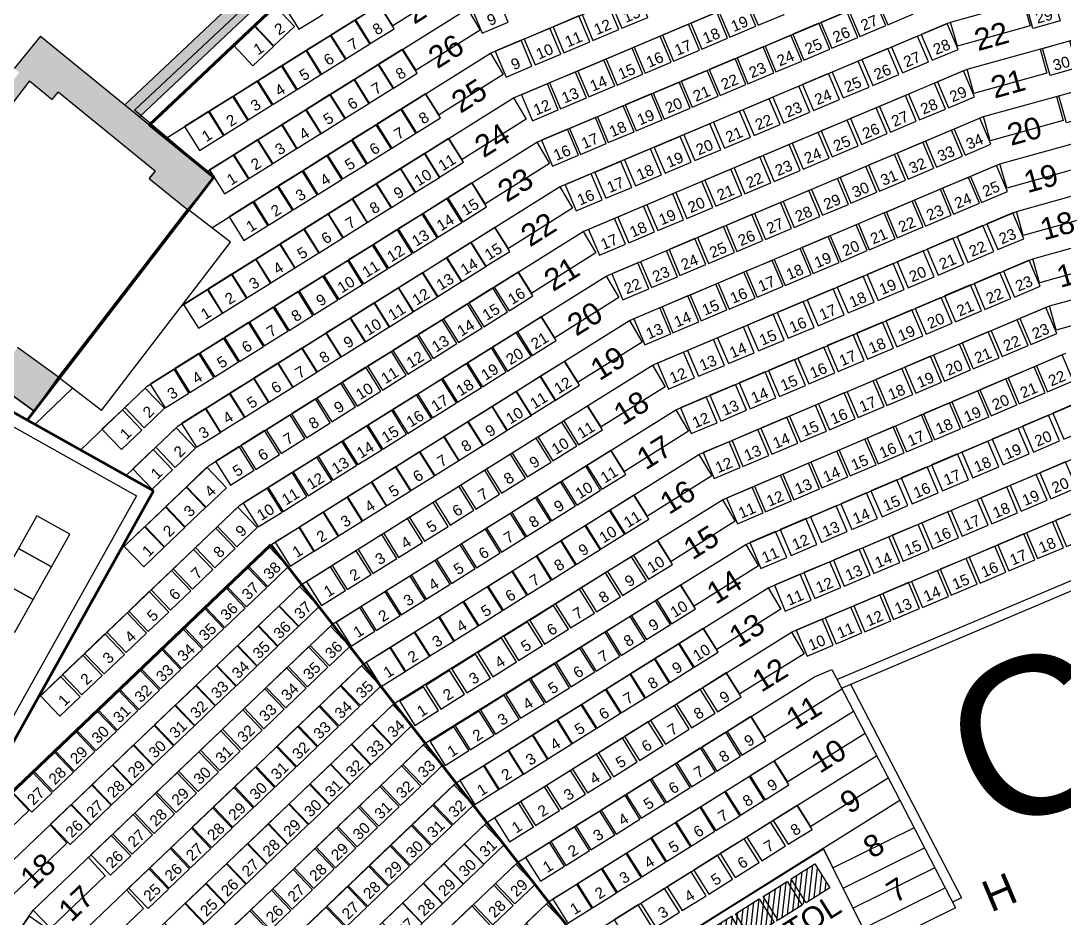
# Model space of a CAD drawing. Header units: millimetres. Extents: x 42980 to 202332, y 27411 to 140378.
# Drawn here: x 74457 to 91141, y 105525 to 119879 of the extents above; entities that cross this region are included whole.
import ezdxf
from ezdxf.enums import TextEntityAlignment as Align

# ---------------------------------------------------------------- set-up
doc = ezdxf.new("R2010")
doc.units = ezdxf.units.MM
doc.header["$LTSCALE"] = 100
for name, color, linetype in [('_insida yttervägg arena', 6, 'CONTINUOUS'), ('A-3312-EA-', 7, 'CONTINUOUS'), ('A-3312-FYLL', 7, 'CONTINUOUS'), ('B-RADER', 252, 'CONTINUOUS'), ('B-RADNUMMER', 4, 'CONTINUOUS'), ('B-STOLAR', 1, 'CONTINUOUS'), ('B-STOLNUMMER', 7, 'CONTINUOUS'), ('B-TRAPPA', 254, 'CONTINUOUS'), ('C-RADER', 252, 'CONTINUOUS'), ('C-RADNUMMER', 4, 'CONTINUOUS'), ('C-STOLAR', 1, 'CONTINUOUS'), ('C-STOLAR MEDFÖLJARE', 1, 'CONTINUOUS'), ('C-STOLNUMMER', 7, 'CONTINUOUS'), ('C-TRAPPA', 254, 'CONTINUOUS'), ('LOGER_PLAN2_STOLAR', 1, 'CONTINUOUS'), ('LOGER_PLAN_2', 21, 'CONTINUOUS'), ('möblering', 42, 'CONTINUOUS'), ('SEKTIONS_NR', 4, 'CONTINUOUS')]:
    doc.layers.add(name, color=color, linetype=linetype)
doc.layers.add('SEKTIONER', color=4, linetype='CONTINUOUS', lineweight=70)
doc.styles.add('ARIAL', font='arial.ttf')

msp = doc.modelspace()

# ---------------------------------------------------------------- hatches: boundary and pattern name
at = {"layer": 'A-3312-FYLL'}
for points in [[(122476, 138109), (118753, 138109), (115030, 138109), (107673, 136974), (100547, 134829), (93532, 131615), (86845, 127542), (80332, 122511), (76121, 118537), (76356, 118346), (80476, 122234), (87015, 127294), (93673, 131350), (100653, 134548), (107739, 136681), (107925, 136709), (115053, 137809), (118753, 137809), (122453, 137809), (129766, 136681), (136852, 134548), (143833, 131350), (150490, 127294), (157029, 122234), (161149, 118346), (161384, 118537), (157173, 122511), (150660, 127542), (143974, 131615), (136958, 134829), (129833, 136974)], [(74770, 119637), (74351, 119118), (74430, 119052), (72249, 116210), (72165, 116269), (71772, 115730), (74670, 113638), (75073, 114163), (74403, 114652), (74315, 114532), (72719, 115697), (72807, 115817), (72422, 116088), (74593, 118917), (74955, 118616), (75048, 118731), (76586, 117491), (76493, 117375), (77138, 116855), (77541, 117380)]]:
    msp.add_hatch(color=256, dxfattribs=at).paths.add_polyline_path(points)
at = {"layer": 'möblering'}
h = msp.add_hatch(dxfattribs=at)
h.set_pattern_fill('ANSI31', color=256, scale=25, angle=38.5906, style=0)
h.set_pattern_definition([(83.590644, (41213.3, -44927.744), (-78.878883, 8.860726), [])])
h.paths.add_polyline_path([(87155, 106393), (87395, 106012), (84790, 104374), (84550, 104755)])

# ---------------------------------------------------------------- linework, layer by layer
at = {"layer": '_insida yttervägg arena'}
msp.add_lwpolyline([(74557, 113491), (77541, 117380), (76273, 118453), (80814, 122712), (86960, 127412), (93832, 131612), (100713, 134688), (107536, 136866)], dxfattribs=at)
at = {"layer": 'A-3312-EA-'}
for p, q in [((76121, 118537), (80281, 122463)), ((80476, 122234), (76356, 118346)), ((74770, 119637), (74348, 119119)), ((74770, 119637), (76121, 118537)), ((74594, 118919), (72421, 116086)), ((74594, 118919), (74957, 118623)), ((74957, 118623), (75051, 118738)), ((76604, 117473), (75051, 118738)), ((76356, 118346), (77541, 117380)), ((76604, 117473), (76510, 117358)), ((76510, 117358), (77119, 116862)), ((77541, 117380), (77119, 116862)), ((75061, 114180), (77119, 116862)), ((74670, 113638), (71772, 115730)), ((75061, 114180), (74404, 114654)), ((74670, 113638), (75061, 114180))]:
    msp.add_line(p, q, dxfattribs=at)
at = {"layer": 'B-RADER'}
for p, q in [((73630, 106887), (78453, 111497)), ((74043, 106176), (78947, 110863)), ((74655, 105654), (79441, 110228)), ((75267, 105132), (79935, 109593)), ((75878, 104610), (80428, 108959)), ((76490, 104088), (80922, 108324)), ((77102, 103565), (81416, 107689)), ((77713, 103043), (81910, 107055)), ((78325, 102521), (82404, 106420)), ((78937, 101999), (82897, 105785)), ((71203, 100662), (74655, 105654))]:
    msp.add_line(p, q, dxfattribs=at)
at = {"layer": 'B-STOLAR'}
for points in [[(78407, 110832), (78732, 111143), (78421, 111468), (78096, 111157)], [(78064, 110504), (78389, 110814), (78078, 111140), (77753, 110829)], [(77720, 110175), (78045, 110486), (77735, 110812), (77409, 110501)], [(78901, 110197), (79226, 110508), (78915, 110833), (78590, 110522)], [(77377, 109847), (77702, 110158), (77391, 110483), (77066, 110172)], [(78568, 109879), (78894, 110190), (78583, 110516), (78257, 110205)], [(77033, 109519), (77359, 109830), (77048, 110155), (76722, 109844)], [(78236, 109561), (78561, 109872), (78250, 110198), (77925, 109887)], [(79394, 109562), (79719, 109873), (79408, 110198), (79083, 109887)], [(76690, 109191), (77015, 109502), (76704, 109827), (76379, 109516)], [(77903, 109244), (78229, 109555), (77918, 109880), (77592, 109569)], [(79043, 109227), (79368, 109538), (79057, 109863), (78732, 109552)], [(76347, 108862), (76672, 109173), (76361, 109499), (76036, 109188)], [(77571, 108926), (77896, 109237), (77585, 109562), (77260, 109251)], [(78692, 108892), (79018, 109202), (78707, 109528), (78381, 109217)], [(79887, 108927), (80213, 109238), (79902, 109563), (79576, 109252)], [(76003, 108534), (76329, 108845), (76018, 109170), (75692, 108860)], [(77238, 108608), (77564, 108919), (77253, 109244), (76927, 108933)], [(78342, 108556), (78667, 108867), (78356, 109193), (78031, 108882)], [(79548, 108602), (79873, 108913), (79562, 109239), (79237, 108928)], [(75660, 108206), (75985, 108517), (75674, 108842), (75349, 108531)], [(76906, 108290), (77231, 108601), (76920, 108926), (76595, 108615)], [(77991, 108221), (78316, 108532), (78005, 108857), (77680, 108547)], [(79208, 108278), (79533, 108588), (79222, 108914), (78897, 108603)], [(80390, 108300), (80716, 108611), (80405, 108937), (80079, 108626)], [(80058, 107983), (80383, 108294), (80072, 108619), (79747, 108308)], [(75317, 107878), (75642, 108189), (75331, 108514), (75006, 108203)], [(76573, 107972), (76899, 108283), (76588, 108608), (76262, 108298)], [(77641, 107886), (77966, 108197), (77655, 108522), (77330, 108211)], [(78868, 107953), (79193, 108264), (78882, 108589), (78557, 108278)], [(76241, 107654), (76566, 107965), (76255, 108291), (75930, 107980)], [(79725, 107665), (80050, 107976), (79740, 108301), (79414, 107990)], [(80877, 107659), (81202, 107970), (80891, 108295), (80566, 107984)], [(74973, 107550), (75299, 107861), (74988, 108186), (74662, 107875)], [(77290, 107551), (77615, 107862), (77304, 108187), (76979, 107876)], [(78528, 107628), (78854, 107939), (78543, 108264), (78217, 107953)], [(75908, 107337), (76233, 107647), (75923, 107973), (75597, 107662)], [(79393, 107347), (79718, 107658), (79407, 107983), (79082, 107672)], [(80530, 107327), (80855, 107638), (80544, 107964), (80219, 107653)], [(74630, 107221), (74955, 107532), (74644, 107858), (74319, 107547)], [(76939, 107216), (77265, 107527), (76954, 107852), (76628, 107541)], [(78189, 107303), (78514, 107614), (78203, 107940), (77878, 107629)], [(75576, 107019), (75901, 107330), (75590, 107655), (75265, 107344)], [(77849, 106979), (78174, 107289), (77863, 107615), (77538, 107304)], [(79060, 107029), (79385, 107340), (79075, 107665), (78749, 107354)], [(80183, 106996), (80508, 107307), (80197, 107632), (79872, 107321)], [(81369, 107023), (81694, 107334), (81383, 107659), (81058, 107348)], [(76589, 106881), (76914, 107192), (76603, 107517), (76278, 107206)], [(75243, 106701), (75568, 107012), (75258, 107337), (74932, 107026)], [(77509, 106654), (77834, 106965), (77523, 107290), (77198, 106979)], [(78728, 106711), (79053, 107022), (78742, 107347), (78417, 107037)], [(79836, 106664), (80161, 106975), (79850, 107300), (79525, 106989)], [(81027, 106697), (81353, 107008), (81042, 107333), (80717, 107022)], [(76238, 106546), (76563, 106857), (76253, 107182), (75927, 106871)], [(77169, 106329), (77495, 106640), (77184, 106965), (76858, 106654)], [(78395, 106393), (78720, 106704), (78409, 107030), (78084, 106719)], [(79489, 106332), (79814, 106643), (79503, 106969), (79178, 106658)], [(80686, 106371), (81012, 106682), (80701, 107007), (80375, 106696)], [(81862, 106388), (82188, 106699), (81877, 107025), (81552, 106714)], [(75888, 106211), (76213, 106521), (75902, 106847), (75577, 106536)], [(76830, 106004), (77155, 106315), (76844, 106640), (76519, 106330)], [(78063, 106076), (78388, 106386), (78077, 106712), (77752, 106401)], [(79142, 106001), (79467, 106312), (79156, 106637), (78831, 106326)], [(80345, 106045), (80670, 106356), (80359, 106681), (80034, 106370)], [(81534, 106074), (81859, 106385), (81548, 106710), (81223, 106399)], [(76490, 105679), (76815, 105990), (76504, 106316), (76179, 106005)], [(77730, 105758), (78055, 106069), (77744, 106394), (77419, 106083)], [(78795, 105669), (79120, 105980), (78810, 106305), (78484, 105994)], [(80004, 105718), (80329, 106029), (80018, 106355), (79693, 106044)], [(81205, 105760), (81530, 106070), (81219, 106396), (80894, 106085)], [(82356, 105754), (82682, 106065), (82371, 106390), (82045, 106079)], [(77398, 105440), (77723, 105751), (77412, 106076), (77087, 105765)], [(78448, 105337), (78773, 105648), (78463, 105974), (78137, 105663)], [(79663, 105392), (79988, 105703), (79677, 106029), (79352, 105718)], [(80876, 105445), (81201, 105756), (80890, 106081), (80565, 105770)], [(82006, 105418), (82331, 105729), (82020, 106055), (81695, 105744)], [(77065, 105122), (77390, 105433), (77079, 105758), (76754, 105447)], [(78101, 105006), (78426, 105317), (78116, 105642), (77790, 105331)], [(79321, 105066), (79647, 105377), (79336, 105702), (79011, 105391)], [(80547, 105131), (80872, 105442), (80561, 105767), (80236, 105456)], [(81655, 105083), (81980, 105394), (81669, 105720), (81344, 105409)], [(82850, 105119), (83175, 105430), (82864, 105755), (82539, 105444)], [(74702, 104931), (74958, 105301), (74588, 105557), (74332, 105187)]]:
    msp.add_lwpolyline(points, close=True, dxfattribs=at)
at = {"layer": 'B-TRAPPA'}
for points in [[(74314, 107541), (74583, 107246), (73709, 106409), (73519, 106606)], [(74926, 107019), (75194, 106724), (74320, 105887), (74043, 106176)], [(75538, 106497), (75806, 106202), (74932, 105365), (74655, 105654)], [(76149, 105975), (76417, 105680), (75543, 104843), (75267, 105132)]]:
    msp.add_lwpolyline(points, dxfattribs=at)
at = {"layer": 'C-RADER'}
for p, q in [((81967, 119362), (88537, 122133)), ((76512, 118218), (80572, 122050)), ((89326, 119861), (95461, 121563)), ((82337, 118650), (88800, 121376)), ((76779, 118001), (81228, 120787)), ((89589, 119104), (95634, 120781)), ((82707, 117938), (89063, 120618)), ((77434, 117467), (81597, 120074)), ((89852, 118347), (95807, 119999)), ((83071, 117222), (89326, 119861)), ((77510, 116570), (81967, 119362)), ((90115, 117590), (95981, 119217)), ((83448, 116511), (89589, 119104)), ((77034, 115328), (82337, 118650)), ((76120, 118538), (77541, 117380)), ((83819, 115797), (89852, 118347)), ((90378, 116832), (96154, 118435)), ((76478, 114036), (82707, 117938)), ((90641, 116075), (96327, 117653)), ((84189, 115084), (90115, 117590)), ((77541, 117380), (74557, 113491)), ((76972, 113402), (83071, 117222)), ((77810, 116340), (77138, 116855)), ((84560, 114370), (90378, 116832)), ((90904, 115318), (96500, 116870)), ((77466, 112767), (83448, 116511)), ((75744, 113648), (77810, 116340)), ((84931, 113656), (90641, 116075)), ((77959, 112132), (83819, 115797)), ((85301, 112943), (90904, 115318)), ((78453, 111497), (84189, 115084)), ((73184, 114711), (74670, 113638)), ((85677, 112218), (91167, 114561)), ((78947, 110863), (84560, 114370)), ((75744, 113648), (75073, 114163)), ((74679, 113423), (75284, 114001)), ((75409, 113014), (76478, 114036)), ((86048, 111505), (91430, 113803)), ((79441, 110228), (84931, 113656)), ((74557, 113491), (76580, 112359)), ((76139, 112606), (76972, 113402)), ((86408, 110811), (91693, 113046)), ((79935, 109593), (85301, 112943)), ((76051, 111415), (77466, 112767)), ((76580, 112359), (73702, 107217)), ((86778, 110099), (91956, 112289)), ((74720, 109036), (77959, 112132)), ((80428, 108959), (85677, 112218)), ((80922, 108324), (86048, 111505)), ((81416, 107689), (86408, 110811)), ((81910, 107055), (86778, 110099)), ((87148, 109387), (87425, 109504)), ((82404, 106420), (87148, 109387)), ((82897, 105785), (87773, 108834)), ((83391, 105151), (88142, 108122)), ((83885, 104516), (88512, 107410)), ((84281, 104752), (87293, 106636))]:
    msp.add_line(p, q, dxfattribs=at)
at = {"layer": 'C-STOLAR'}
for points in [[(78903, 119745), (79284, 119983), (79046, 120365), (78664, 120126)], [(84069, 119760), (84484, 119935), (84309, 120350), (83894, 120175)], [(86247, 119808), (86662, 119983), (86487, 120397), (86072, 120222)], [(88319, 119817), (88734, 119991), (88559, 120406), (88145, 120231)], [(91075, 119880), (90642, 119759), (90521, 120193), (90955, 120313)], [(80044, 119515), (80426, 119754), (80187, 120135), (79806, 119896)], [(81832, 119685), (82247, 119860), (82072, 120275), (81657, 120100)], [(83606, 119565), (84020, 119740), (83845, 120154), (83431, 119979)], [(85796, 119617), (86211, 119792), (86035, 120207), (85621, 120031)], [(87873, 119628), (88287, 119803), (88112, 120218), (87698, 120043)], [(78503, 119478), (78830, 119787), (78521, 120114), (78194, 119805)], [(83142, 119369), (83557, 119544), (83382, 119959), (82967, 119784)], [(85345, 119426), (85759, 119601), (85584, 120016), (85169, 119840)], [(87426, 119440), (87840, 119614), (87665, 120029), (87251, 119854)], [(78168, 119162), (78495, 119471), (78186, 119799), (77859, 119490)], [(79654, 119271), (80036, 119510), (79797, 119891), (79416, 119652)], [(84893, 119235), (85308, 119410), (85133, 119825), (84718, 119649)], [(86979, 119251), (87393, 119426), (87219, 119841), (86804, 119666)], [(89030, 119248), (89444, 119423), (89269, 119837), (88855, 119662)], [(79264, 119027), (79646, 119266), (79407, 119647), (79026, 119408)], [(82679, 119174), (83093, 119349), (82918, 119763), (82504, 119588)], [(84442, 119044), (84857, 119219), (84681, 119634), (84267, 119459)], [(86532, 119063), (86947, 119237), (86772, 119652), (86357, 119477)], [(88556, 119047), (88970, 119222), (88795, 119637), (88380, 119461)], [(82215, 118978), (82630, 119153), (82455, 119568), (82040, 119393)], [(86085, 118874), (86500, 119049), (86325, 119464), (85910, 119289)], [(91350, 119126), (90916, 119005), (90796, 119439), (91229, 119559)], [(78874, 118783), (79256, 119022), (79017, 119403), (78636, 119164)], [(80414, 118803), (80796, 119041), (80557, 119423), (80175, 119184)], [(83991, 118853), (84405, 119029), (84230, 119443), (83816, 119268)], [(88081, 118846), (88496, 119022), (88320, 119436), (87906, 119261)], [(78484, 118539), (78866, 118778), (78627, 119159), (78246, 118920)], [(80028, 118561), (80410, 118800), (80171, 119181), (79790, 118943)], [(83540, 118662), (83954, 118838), (83779, 119252), (83364, 119077)], [(85638, 118686), (86053, 118860), (85878, 119275), (85463, 119100)], [(87607, 118646), (88021, 118821), (87846, 119235), (87432, 119060)], [(83088, 118472), (83503, 118647), (83327, 119061), (82913, 118886)], [(85191, 118497), (85606, 118672), (85431, 119087), (85016, 118912)], [(87133, 118445), (87547, 118620), (87372, 119035), (86957, 118860)], [(89293, 118490), (89707, 118666), (89532, 119080), (89118, 118905)], [(78094, 118295), (78476, 118534), (78237, 118915), (77856, 118676)], [(79643, 118320), (80024, 118559), (79786, 118940), (79404, 118701)], [(82637, 118281), (83051, 118456), (82876, 118870), (82462, 118695)], [(84744, 118309), (85159, 118483), (84984, 118898), (84570, 118723)], [(86658, 118244), (87073, 118420), (86897, 118834), (86483, 118659)], [(88828, 118294), (89242, 118469), (89067, 118883), (88653, 118708)], [(91610, 118367), (91176, 118247), (91056, 118681), (91489, 118801)], [(77704, 118051), (78086, 118290), (77847, 118671), (77466, 118433)], [(79257, 118079), (79638, 118317), (79400, 118699), (79018, 118460)], [(80784, 118090), (81166, 118329), (80927, 118710), (80545, 118472)], [(84298, 118120), (84712, 118295), (84537, 118710), (84123, 118535)], [(86184, 118044), (86598, 118219), (86423, 118634), (86009, 118458)], [(88363, 118097), (88777, 118272), (88602, 118687), (88187, 118511)], [(78871, 117837), (79253, 118076), (79014, 118457), (78633, 118219)], [(80390, 117844), (80771, 118082), (80533, 118464), (80151, 118225)], [(83851, 117932), (84265, 118106), (84090, 118521), (83676, 118346)], [(87898, 117900), (88312, 118075), (88137, 118490), (87722, 118315)], [(77314, 117807), (77696, 118046), (77457, 118427), (77076, 118189)], [(83404, 117743), (83818, 117918), (83644, 118333), (83229, 118158)], [(85710, 117843), (86124, 118019), (85949, 118433), (85534, 118258)], [(87433, 117703), (87847, 117879), (87672, 118293), (87257, 118118)], [(89556, 117733), (89970, 117908), (89795, 118323), (89381, 118148)], [(78485, 117596), (78867, 117835), (78628, 118216), (78247, 117977)], [(79996, 117597), (80377, 117836), (80138, 118217), (79757, 117979)], [(82957, 117555), (83372, 117729), (83197, 118144), (82782, 117969)], [(85235, 117643), (85650, 117818), (85475, 118232), (85060, 118057)], [(89100, 117540), (89515, 117716), (89339, 118130), (88925, 117955)], [(78100, 117355), (78481, 117593), (78243, 117975), (77861, 117736)], [(79601, 117350), (79983, 117589), (79744, 117971), (79363, 117732)], [(81154, 117378), (81535, 117617), (81297, 117998), (80915, 117760)], [(84761, 117442), (85176, 117617), (85000, 118032), (84586, 117856)], [(86967, 117507), (87382, 117682), (87207, 118096), (86792, 117921)], [(84287, 117241), (84701, 117417), (84526, 117831), (84111, 117656)], [(86502, 117310), (86917, 117485), (86741, 117900), (86327, 117724)], [(88644, 117347), (89059, 117523), (88883, 117937), (88469, 117762)], [(77714, 117113), (78096, 117352), (77857, 117733), (77475, 117495)], [(79207, 117104), (79589, 117342), (79350, 117724), (78969, 117485)], [(80768, 117137), (81150, 117375), (80911, 117757), (80530, 117518)], [(83812, 117041), (84227, 117216), (84052, 117631), (83637, 117455)], [(86037, 117113), (86452, 117289), (86276, 117703), (85862, 117528)], [(88188, 117155), (88603, 117330), (88427, 117744), (88013, 117569)], [(78813, 116857), (79195, 117096), (78956, 117477), (78574, 117239)], [(80383, 116895), (80764, 117134), (80526, 117515), (80144, 117276)], [(85572, 116917), (85987, 117092), (85811, 117506), (85397, 117331)], [(87732, 116962), (88147, 117137), (87972, 117552), (87557, 117376)], [(89819, 116976), (90234, 117151), (90058, 117566), (89644, 117390)], [(83338, 116840), (83753, 117015), (83577, 117430), (83163, 117255)], [(85107, 116720), (85521, 116895), (85346, 117310), (84932, 117134)], [(87277, 116769), (87691, 116944), (87516, 117359), (87101, 117183)], [(89371, 116786), (89785, 116961), (89610, 117376), (89195, 117201)], [(78419, 116611), (78800, 116849), (78562, 117231), (78180, 116992)], [(79997, 116653), (80379, 116892), (80140, 117274), (79758, 117035)], [(81524, 116666), (81905, 116904), (81667, 117286), (81285, 117047)], [(86821, 116576), (87235, 116751), (87060, 117166), (86645, 116991)], [(88922, 116596), (89336, 116772), (89161, 117186), (88747, 117011)], [(78025, 116364), (78406, 116603), (78167, 116984), (77786, 116745)], [(79612, 116412), (79993, 116651), (79754, 117032), (79373, 116793)], [(81127, 116418), (81509, 116656), (81270, 117038), (80888, 116799)], [(84642, 116523), (85056, 116698), (84881, 117113), (84467, 116938)], [(86365, 116383), (86779, 116559), (86604, 116973), (86189, 116798)], [(88473, 116407), (88888, 116582), (88713, 116996), (88298, 116821)], [(79226, 116170), (79607, 116409), (79369, 116791), (78987, 116552)], [(80730, 116169), (81112, 116408), (80873, 116789), (80492, 116551)], [(84177, 116326), (84591, 116502), (84416, 116916), (84001, 116741)], [(88025, 116217), (88439, 116392), (88264, 116807), (87850, 116631)], [(90082, 116219), (90497, 116394), (90321, 116808), (89907, 116633)], [(83712, 116130), (84126, 116305), (83951, 116719), (83536, 116544)], [(85909, 116190), (86323, 116366), (86148, 116780), (85734, 116605)], [(78840, 115929), (79222, 116168), (78983, 116549), (78602, 116310)], [(80334, 115921), (80715, 116160), (80476, 116541), (80095, 116303)], [(81894, 115953), (82276, 116191), (82037, 116573), (81656, 116334)], [(85453, 115998), (85867, 116173), (85692, 116587), (85278, 116412)], [(87576, 116027), (87991, 116203), (87816, 116617), (87401, 116442)], [(89603, 116016), (90018, 116191), (89842, 116606), (89428, 116431)], [(78455, 115687), (78836, 115926), (78597, 116308), (78216, 116069)], [(79937, 115673), (80318, 115912), (80080, 116293), (79698, 116054)], [(81509, 115711), (81890, 115950), (81651, 116331), (81270, 116093)], [(84997, 115805), (85411, 115980), (85236, 116395), (84822, 116219)], [(87128, 115838), (87542, 116013), (87367, 116427), (86953, 116252)], [(89124, 115813), (89539, 115989), (89363, 116403), (88949, 116228)], [(84541, 115612), (84956, 115787), (84780, 116202), (84366, 116026)], [(86679, 115648), (87094, 115823), (86919, 116238), (86504, 116062)], [(88645, 115611), (89060, 115786), (88885, 116201), (88470, 116025)], [(78069, 115446), (78451, 115685), (78212, 116066), (77830, 115827)], [(79540, 115425), (79922, 115663), (79683, 116045), (79301, 115806)], [(81123, 115470), (81504, 115709), (81266, 116090), (80884, 115851)], [(84085, 115419), (84500, 115594), (84324, 116009), (83910, 115834)], [(86231, 115458), (86645, 115633), (86470, 116048), (86056, 115873)], [(88166, 115408), (88581, 115584), (88406, 115998), (87991, 115823)], [(90345, 115461), (90760, 115637), (90584, 116051), (90170, 115876)], [(77683, 115204), (78065, 115443), (77826, 115825), (77445, 115586)], [(79143, 115176), (79525, 115415), (79286, 115797), (78905, 115558)], [(80737, 115229), (81119, 115467), (80880, 115849), (80498, 115610)], [(82265, 115239), (82646, 115478), (82408, 115859), (82026, 115620)], [(85782, 115268), (86197, 115444), (86021, 115858), (85607, 115683)], [(87687, 115206), (88102, 115381), (87927, 115796), (87512, 115620)], [(89875, 115263), (90290, 115438), (90115, 115852), (89700, 115677)], [(85334, 115079), (85748, 115254), (85573, 115669), (85158, 115493)], [(89406, 115064), (89820, 115239), (89645, 115654), (89230, 115478)], [(77298, 114963), (77679, 115202), (77441, 115583), (77059, 115344)], [(78747, 114928), (79128, 115167), (78889, 115548), (78508, 115310)], [(80351, 114987), (80733, 115226), (80494, 115607), (80113, 115369)], [(81860, 114985), (82241, 115224), (82002, 115606), (81621, 115367)], [(84885, 114889), (85300, 115064), (85124, 115479), (84710, 115304)], [(87209, 115003), (87623, 115179), (87448, 115593), (87033, 115418)], [(88936, 114865), (89350, 115041), (89175, 115455), (88761, 115280)], [(78350, 114680), (78731, 114919), (78493, 115300), (78111, 115061)], [(79966, 114746), (80347, 114985), (80108, 115366), (79727, 115127)], [(81454, 114732), (81836, 114971), (81597, 115352), (81216, 115113)], [(84437, 114699), (84851, 114875), (84676, 115289), (84261, 115114)], [(86730, 114801), (87144, 114976), (86969, 115390), (86554, 115215)], [(90609, 114704), (91023, 114880), (90847, 115294), (90433, 115118)], [(79580, 114505), (79961, 114743), (79723, 115125), (79341, 114886)], [(82635, 114525), (83017, 114764), (82778, 115145), (82397, 114907)], [(86251, 114598), (86665, 114773), (86490, 115188), (86075, 115013)], [(88466, 114667), (88881, 114842), (88705, 115256), (88291, 115081)], [(77953, 114432), (78335, 114670), (78096, 115052), (77714, 114813)], [(81049, 114478), (81431, 114717), (81192, 115099), (80810, 114860)], [(85772, 114396), (86186, 114571), (86011, 114985), (85597, 114810)], [(87997, 114468), (88411, 114643), (88236, 115058), (87821, 114882)], [(90148, 114509), (90563, 114684), (90387, 115099), (89973, 114923)], [(77556, 114184), (77938, 114422), (77699, 114804), (77318, 114565)], [(79194, 114263), (79576, 114502), (79337, 114883), (78955, 114645)], [(80644, 114225), (81025, 114463), (80787, 114845), (80405, 114606)], [(82237, 114276), (82618, 114515), (82380, 114896), (81998, 114658)], [(87527, 114269), (87941, 114445), (87766, 114859), (87352, 114684)], [(89688, 114314), (90102, 114489), (89927, 114904), (89512, 114728)], [(78808, 114022), (79190, 114261), (78951, 114642), (78570, 114403)], [(81839, 114027), (82220, 114265), (81981, 114647), (81600, 114408)], [(85293, 114193), (85707, 114368), (85532, 114783), (85118, 114607)], [(87057, 114071), (87472, 114246), (87296, 114660), (86882, 114485)], [(89228, 114118), (89642, 114294), (89466, 114708), (89052, 114533)], [(77160, 113935), (77541, 114174), (77302, 114556), (76921, 114317)], [(80239, 113971), (80620, 114210), (80382, 114591), (80000, 114353)], [(84814, 113990), (85228, 114166), (85053, 114580), (84639, 114405)], [(86587, 113872), (87002, 114047), (86827, 114462), (86412, 114286)], [(88767, 113923), (89182, 114099), (89006, 114513), (88592, 114338)], [(90873, 113946), (91287, 114123), (91110, 114537), (90697, 114360)], [(76763, 113687), (77144, 113926), (76906, 114307), (76524, 114069)], [(78423, 113781), (78804, 114019), (78565, 114401), (78184, 114162)], [(79833, 113718), (80215, 113956), (79976, 114338), (79595, 114099)], [(81440, 113777), (81822, 114016), (81583, 114398), (81201, 114159)], [(83006, 113812), (83388, 114050), (83149, 114432), (82767, 114193)], [(88307, 113728), (88721, 113904), (88546, 114318), (88131, 114142)], [(90422, 113754), (90836, 113930), (90660, 114344), (90246, 114168)], [(78037, 113539), (78418, 113778), (78180, 114159), (77798, 113921)], [(81042, 113528), (81423, 113767), (81184, 114148), (80803, 113910)], [(82620, 113570), (83002, 113809), (82763, 114191), (82382, 113952)], [(86118, 113673), (86532, 113849), (86357, 114263), (85942, 114088)], [(87847, 113533), (88261, 113709), (88085, 114123), (87671, 113947)], [(89972, 113561), (90386, 113738), (90209, 114152), (89795, 113975)], [(76431, 113370), (76756, 113681), (76445, 114006), (76120, 113695)], [(79428, 113464), (79810, 113703), (79571, 114084), (79190, 113846)], [(85648, 113475), (86062, 113650), (85887, 114064), (85473, 113889)], [(89521, 113369), (89935, 113546), (89758, 113960), (89345, 113783)], [(77651, 113298), (78033, 113537), (77794, 113918), (77413, 113679)], [(79023, 113211), (79405, 113449), (79166, 113831), (78784, 113592)], [(80643, 113279), (81025, 113518), (80786, 113899), (80405, 113660)], [(82235, 113329), (82616, 113568), (82377, 113949), (81996, 113711)], [(85178, 113276), (85593, 113451), (85417, 113866), (85003, 113690)], [(87386, 113338), (87801, 113513), (87625, 113928), (87211, 113752)], [(76065, 113021), (76391, 113332), (76080, 113657), (75754, 113346)], [(77265, 113057), (77647, 113295), (77408, 113677), (77027, 113438)], [(80245, 113030), (80626, 113268), (80388, 113650), (80006, 113411)], [(81849, 113088), (82230, 113326), (81992, 113708), (81610, 113469)], [(83377, 113098), (83758, 113337), (83519, 113718), (83138, 113480)], [(86926, 113143), (87340, 113318), (87165, 113733), (86750, 113557)], [(89070, 113177), (89484, 113353), (89308, 113767), (88894, 113591)], [(91136, 113189), (91550, 113366), (91373, 113779), (90960, 113603)], [(78618, 112957), (78999, 113196), (78761, 113577), (78379, 113339)], [(81463, 112846), (81845, 113085), (81606, 113467), (81224, 113228)], [(82965, 112841), (83347, 113080), (83108, 113461), (82727, 113222)], [(86466, 112948), (86880, 113123), (86704, 113537), (86290, 113362)], [(88620, 112984), (89034, 113161), (88857, 113575), (88443, 113398)], [(90652, 112982), (91066, 113159), (90889, 113572), (90475, 113396)], [(76925, 112735), (77250, 113046), (76939, 113371), (76614, 113060)], [(78213, 112704), (78594, 112942), (78355, 113324), (77974, 113085)], [(79846, 112780), (80228, 113019), (79989, 113401), (79608, 113162)], [(86005, 112752), (86420, 112928), (86244, 113342), (85830, 113167)], [(88169, 112792), (88583, 112969), (88406, 113383), (87992, 113206)], [(90167, 112775), (90581, 112952), (90404, 113365), (89990, 113189)], [(79448, 112531), (79829, 112770), (79591, 113151), (79209, 112913)], [(81077, 112605), (81459, 112844), (81220, 113225), (80839, 112987)], [(82554, 112584), (82936, 112822), (82697, 113204), (82316, 112965)], [(85545, 112557), (85959, 112733), (85784, 113147), (85369, 112972)], [(87718, 112600), (88132, 112776), (87956, 113190), (87542, 113014)], [(89682, 112568), (90096, 112745), (89920, 113158), (89506, 112982)], [(76559, 112386), (76884, 112697), (76574, 113022), (76248, 112711)], [(77807, 112450), (78189, 112689), (77950, 113070), (77569, 112832)], [(80692, 112364), (81073, 112602), (80834, 112984), (80453, 112745)], [(83747, 112385), (84129, 112623), (83890, 113005), (83509, 112766)], [(87268, 112408), (87682, 112584), (87505, 112998), (87091, 112821)], [(89198, 112361), (89612, 112538), (89435, 112951), (89021, 112775)], [(79049, 112282), (79431, 112520), (79192, 112902), (78811, 112663)], [(82143, 112326), (82525, 112565), (82286, 112947), (81904, 112708)], [(86817, 112215), (87231, 112392), (87054, 112806), (86640, 112629)], [(90926, 112233), (91340, 112408), (91165, 112823), (90751, 112647)], [(77418, 112100), (77744, 112411), (77433, 112737), (77107, 112426)], [(78651, 112033), (79032, 112271), (78794, 112653), (78412, 112414)], [(80306, 112122), (80687, 112361), (80449, 112743), (80067, 112504)], [(81732, 112069), (82113, 112308), (81875, 112689), (81493, 112451)], [(83346, 112134), (83728, 112372), (83489, 112754), (83108, 112515)], [(88713, 112154), (89127, 112331), (88950, 112744), (88536, 112568)], [(90454, 112034), (90869, 112209), (90693, 112623), (90279, 112448)], [(79920, 111881), (80302, 112120), (80063, 112501), (79682, 112263)], [(82945, 111883), (83327, 112121), (83088, 112503), (82707, 112264)], [(86366, 112023), (86780, 112199), (86604, 112613), (86190, 112437)], [(88228, 111947), (88642, 112124), (88466, 112537), (88052, 112361)], [(77086, 111783), (77411, 112094), (77100, 112419), (76775, 112108)], [(78253, 111783), (78634, 112022), (78395, 112403), (78014, 112165)], [(81321, 111812), (81702, 112051), (81464, 112432), (81082, 112193)], [(84118, 111671), (84499, 111910), (84261, 112291), (83879, 112052)], [(85916, 111831), (86330, 112007), (86153, 112421), (85739, 112244)], [(87744, 111740), (88158, 111917), (87981, 112330), (87567, 112154)], [(89983, 111834), (90397, 112009), (90222, 112424), (89807, 112249)], [(79534, 111640), (79916, 111878), (79677, 112260), (79296, 112021)], [(80910, 111555), (81291, 111793), (81052, 112175), (80671, 111936)], [(82544, 111632), (82926, 111871), (82687, 112252), (82306, 112013)], [(87259, 111533), (87673, 111710), (87496, 112123), (87082, 111947)], [(89511, 111635), (89926, 111810), (89750, 112224), (89336, 112049)], [(76753, 111465), (77079, 111776), (76768, 112101), (76442, 111790)], [(77912, 111466), (78237, 111777), (77927, 112102), (77601, 111791)], [(79149, 111398), (79530, 111637), (79292, 112019), (78910, 111780)], [(82143, 111381), (82525, 111620), (82286, 112001), (81905, 111763)], [(83728, 111427), (84109, 111666), (83871, 112047), (83489, 111808)], [(89040, 111435), (89454, 111610), (89279, 112025), (88864, 111850)], [(91177, 111471), (91592, 111646), (91416, 112061), (91002, 111885)], [(76421, 111147), (76746, 111458), (76435, 111783), (76110, 111472)], [(80498, 111297), (80880, 111536), (80641, 111918), (80260, 111679)], [(83338, 111183), (83719, 111422), (83481, 111803), (83099, 111564)], [(86775, 111326), (87188, 111503), (87012, 111916), (86598, 111740)], [(88568, 111236), (88982, 111411), (88807, 111825), (88393, 111650)], [(90717, 111276), (91131, 111451), (90956, 111866), (90541, 111690)], [(77558, 111127), (77883, 111438), (77572, 111763), (77247, 111453)], [(78763, 111157), (79144, 111396), (78906, 111777), (78524, 111539)], [(80087, 111040), (80469, 111279), (80230, 111660), (79849, 111422)], [(81742, 111130), (82124, 111369), (81885, 111750), (81504, 111512)], [(86290, 111119), (86704, 111296), (86527, 111709), (86113, 111533)], [(88096, 111036), (88511, 111212), (88336, 111626), (87921, 111451)], [(90256, 111081), (90671, 111257), (90495, 111671), (90081, 111496)], [(81341, 110879), (81723, 111118), (81484, 111499), (81103, 111261)], [(82948, 110939), (83329, 111178), (83091, 111559), (82709, 111320)], [(84494, 110946), (84875, 111185), (84637, 111567), (84255, 111328)], [(89796, 110886), (90210, 111062), (90035, 111476), (89620, 111301)], [(77204, 110789), (77529, 111100), (77218, 111425), (76893, 111114)], [(79676, 110783), (80058, 111022), (79819, 111403), (79437, 111164)], [(82558, 110695), (82939, 110934), (82701, 111315), (82319, 111077)], [(84079, 110687), (84460, 110925), (84221, 111307), (83840, 111068)], [(87625, 110837), (88039, 111012), (87864, 111427), (87450, 111251)], [(79265, 110526), (79646, 110764), (79408, 111146), (79026, 110907)], [(80940, 110628), (81322, 110867), (81083, 111249), (80702, 111010)], [(87153, 110637), (87568, 110813), (87393, 111227), (86978, 111052)], [(89335, 110692), (89750, 110867), (89574, 111281), (89160, 111106)], [(76850, 110450), (77175, 110761), (76864, 111086), (76539, 110775)], [(80539, 110378), (80921, 110616), (80682, 110998), (80301, 110759)], [(82168, 110451), (82549, 110690), (82311, 111071), (81929, 110833)], [(83663, 110427), (84045, 110665), (83806, 111047), (83425, 110808)], [(86682, 110438), (87096, 110613), (86921, 111028), (86507, 110852)], [(88875, 110497), (89289, 110672), (89114, 111087), (88699, 110911)], [(81778, 110207), (82159, 110446), (81921, 110827), (81539, 110589)], [(83248, 110167), (83629, 110406), (83391, 110787), (83009, 110548)], [(84864, 110233), (85246, 110472), (85007, 110853), (84626, 110615)], [(88414, 110302), (88829, 110477), (88653, 110892), (88239, 110717)], [(76495, 110112), (76821, 110422), (76510, 110748), (76184, 110437)], [(80138, 110127), (80520, 110365), (80281, 110747), (79900, 110508)], [(87954, 110107), (88368, 110283), (88193, 110697), (87778, 110522)], [(79737, 109876), (80119, 110114), (79880, 110496), (79499, 110257)], [(81388, 109963), (81769, 110202), (81531, 110583), (81149, 110345)], [(82832, 109907), (83214, 110146), (82975, 110527), (82594, 110288)], [(84462, 109981), (84843, 110220), (84605, 110601), (84223, 110363)], [(87493, 109913), (87908, 110088), (87732, 110502), (87318, 110327)], [(76141, 109773), (76466, 110084), (76155, 110409), (75830, 110098)], [(80998, 109719), (81380, 109958), (81141, 110339), (80759, 110101)], [(84059, 109729), (84441, 109968), (84202, 110350), (83820, 110111)], [(87033, 109718), (87447, 109893), (87272, 110308), (86857, 110132)], [(82417, 109647), (82798, 109886), (82560, 110267), (82178, 110029)], [(85225, 109539), (85606, 109778), (85368, 110159), (84986, 109920)], [(75787, 109434), (76112, 109745), (75801, 110071), (75476, 109760)], [(80608, 109475), (80990, 109714), (80751, 110095), (80369, 109857)], [(82002, 109387), (82383, 109626), (82144, 110007), (81763, 109769)], [(83656, 109477), (84038, 109716), (83799, 110098), (83418, 109859)], [(80218, 109231), (80600, 109470), (80361, 109851), (79979, 109613)], [(83254, 109226), (83635, 109464), (83396, 109846), (83015, 109607)], [(84835, 109295), (85216, 109534), (84978, 109915), (84596, 109677)], [(75433, 109096), (75758, 109407), (75447, 109732), (75122, 109421)], [(81586, 109127), (81968, 109366), (81729, 109747), (81348, 109509)], [(84445, 109051), (84826, 109290), (84588, 109671), (84206, 109433)], [(81171, 108867), (81552, 109106), (81314, 109488), (80932, 109249)], [(82851, 108974), (83232, 109212), (82994, 109594), (82612, 109355)], [(85595, 108827), (85976, 109066), (85738, 109447), (85356, 109208)], [(75078, 108757), (75404, 109068), (75093, 109393), (74768, 109083)], [(82448, 108722), (82830, 108960), (82591, 109342), (82210, 109103)], [(84055, 108807), (84437, 109046), (84198, 109427), (83816, 109189)], [(80755, 108608), (81137, 108846), (80898, 109228), (80517, 108989)], [(83665, 108563), (84047, 108802), (83808, 109183), (83426, 108945)], [(85179, 108567), (85561, 108806), (85322, 109187), (84941, 108949)], [(82046, 108470), (82427, 108708), (82188, 109090), (81807, 108851)], [(81643, 108218), (82024, 108456), (81786, 108838), (81404, 108599)], [(83275, 108319), (83657, 108558), (83418, 108939), (83036, 108701)], [(84764, 108307), (85145, 108546), (84907, 108927), (84525, 108689)], [(82885, 108075), (83267, 108314), (83028, 108695), (82646, 108457)], [(84349, 108047), (84730, 108286), (84491, 108667), (84110, 108429)], [(85989, 108131), (86370, 108369), (86131, 108751), (85750, 108512)], [(81240, 107966), (81622, 108205), (81383, 108586), (81002, 108347)], [(82495, 107831), (82877, 108070), (82638, 108451), (82256, 108213)], [(85586, 107879), (85967, 108117), (85729, 108499), (85347, 108260)], [(83933, 107787), (84315, 108026), (84076, 108408), (83694, 108169)], [(82105, 107587), (82487, 107826), (82248, 108207), (81867, 107969)], [(83518, 107528), (83899, 107766), (83661, 108148), (83279, 107909)], [(85183, 107627), (85565, 107866), (85326, 108247), (84945, 108008)], [(81715, 107343), (82097, 107582), (81858, 107963), (81477, 107725)], [(84781, 107375), (85162, 107614), (84923, 107995), (84542, 107756)], [(86358, 107419), (86740, 107657), (86501, 108039), (86120, 107800)], [(83102, 107268), (83484, 107506), (83245, 107888), (82864, 107649)], [(85964, 107172), (86346, 107411), (86107, 107792), (85726, 107553)], [(82687, 107008), (83068, 107246), (82830, 107628), (82448, 107389)], [(84378, 107123), (84759, 107362), (84521, 107743), (84139, 107504)], [(83975, 106871), (84357, 107110), (84118, 107491), (83737, 107253)], [(85570, 106925), (85952, 107164), (85713, 107546), (85331, 107307)], [(82271, 106748), (82653, 106987), (82414, 107368), (82033, 107129)], [(85176, 106679), (85557, 106917), (85319, 107299), (84937, 107060)], [(86728, 106707), (87110, 106945), (86871, 107327), (86490, 107088)], [(83573, 106619), (83954, 106858), (83715, 107239), (83334, 107001)], [(83170, 106367), (83551, 106606), (83313, 106987), (82931, 106749)], [(84782, 106432), (85163, 106671), (84924, 107052), (84543, 106814)], [(86304, 106441), (86686, 106680), (86447, 107062), (86066, 106823)], [(84387, 106185), (84769, 106424), (84530, 106806), (84149, 106567)], [(85880, 106176), (86262, 106415), (86023, 106796), (85642, 106558)], [(82767, 106115), (83149, 106354), (82910, 106735), (82529, 106497)], [(83993, 105939), (84375, 106178), (84136, 106559), (83755, 106320)], [(85457, 105911), (85838, 106150), (85599, 106531), (85218, 106293)], [(83599, 105692), (83981, 105931), (83742, 106312), (83360, 106074)], [(85033, 105646), (85414, 105884), (85176, 106266), (84794, 106027)], [(83205, 105446), (83586, 105684), (83348, 106066), (82966, 105827)], [(84609, 105381), (84990, 105619), (84752, 106001), (84370, 105762)], [(84185, 105115), (84566, 105354), (84328, 105736), (83946, 105497)]]:
    msp.add_lwpolyline(points, close=True, dxfattribs=at)
at = {"layer": 'C-STOLAR MEDFÖLJARE'}
for points in [[(87395, 106012), (87014, 105772), (86774, 106153), (87155, 106393)], [(86950, 105732), (86569, 105493), (86330, 105874), (86711, 106113)], [(86506, 105453), (86125, 105213), (85885, 105594), (86266, 105834)], [(85679, 104933), (86059, 105172), (85820, 105553), (85439, 105314)]]:
    msp.add_lwpolyline(points, close=True, dxfattribs=at)
at = {"layer": 'C-TRAPPA'}
for p, q in [((87425, 109504), (88512, 107410)), ((87723, 109266), (88656, 107471)), ((88512, 107410), (89404, 105692)), ((87606, 106006), (88907, 106651)), ((89073, 106331), (87766, 105683)), ((87926, 105361), (89238, 106012))]:
    msp.add_line(p, q, dxfattribs=at)
for points in [[(81228, 120787), (81431, 120444), (80406, 119800), (80193, 120139)], [(90492, 120185), (90599, 119799), (89433, 119476), (89326, 119861)], [(81597, 120074), (81801, 119731), (80776, 119088), (80563, 119426)], [(81967, 119362), (82171, 119019), (81145, 118375), (80933, 118714)], [(90755, 119428), (90862, 119042), (89696, 118719), (89589, 119104)], [(82337, 118650), (82540, 118307), (81515, 117663), (81303, 118002)], [(91018, 118670), (91125, 118285), (89959, 117961), (89852, 118347)], [(82707, 117938), (82910, 117595), (81885, 116951), (81673, 117290)], [(91281, 117913), (91388, 117528), (90222, 117204), (90115, 117590)], [(83078, 117224), (83281, 116881), (82256, 116238), (82043, 116576)], [(91544, 117156), (91651, 116770), (90485, 116447), (90378, 116832)], [(83448, 116511), (83651, 116168), (82626, 115524), (82414, 115863)], [(91807, 116399), (91914, 116013), (90748, 115690), (90641, 116075)], [(83819, 115797), (84022, 115454), (82997, 114810), (82784, 115149)], [(92070, 115641), (92177, 115256), (91011, 114932), (90904, 115318)], [(84189, 115084), (84393, 114741), (83367, 114097), (83155, 114436)], [(84560, 114370), (84763, 114027), (83738, 113383), (83525, 113722)], [(84931, 113656), (85134, 113313), (84109, 112670), (83896, 113008)], [(85301, 112943), (85504, 112600), (84479, 111956), (84266, 112295)], [(85677, 112218), (85880, 111875), (84855, 111232), (84643, 111570)], [(86048, 111505), (86251, 111162), (85226, 110518), (85013, 110857)], [(87508, 109343), (91999, 111242)], [(87580, 109205), (92050, 111096)], [(86408, 110811), (86611, 110468), (85586, 109824), (85374, 110163)], [(86778, 110099), (86981, 109756), (85956, 109112), (85743, 109451)], [(87588, 109190), (86350, 108416), (86138, 108755)], [(87958, 108478), (86720, 107704), (86508, 108043)], [(88327, 107766), (87090, 106992), (86878, 107331)], [(88656, 107471), (89497, 105850), (89358, 105781)], [(88741, 106971), (87446, 106328), (87289, 106645)], [(89404, 105692), (88086, 105038), (87289, 106645)]]:
    msp.add_lwpolyline(points, dxfattribs=at)
at = {"layer": 'LOGER_PLAN2_STOLAR'}
for points in [[(74421, 111438), (74945, 111145), (75238, 111668), (74714, 111961)], [(74128, 110914), (74652, 110621), (74945, 111145), (74421, 111438)], [(73835, 110391), (74359, 110098), (74652, 110621), (74128, 110914)]]:
    msp.add_lwpolyline(points, close=True, dxfattribs=at)
at = {"layer": 'LOGER_PLAN_2'}
for p, q in [((76580, 112359), (73094, 114310)), ((72996, 114135), (76307, 112283)), ((76580, 112359), (73895, 107562)), ((76307, 112283), (73714, 107647))]:
    msp.add_line(p, q, dxfattribs=at)
at = {"layer": 'SEKTIONER'}
for p, q in [((76512, 118218), (77541, 117380)), ((77541, 117380), (74557, 113491)), ((76580, 112359), (73094, 114310)), ((78453, 111497), (73630, 106887)), ((88898, 98072), (78453, 111497))]:
    msp.add_line(p, q, dxfattribs=at)
for points in [[(76512, 118218), (80572, 122050), (87128, 127129), (93767, 131173), (100724, 134360), (107783, 136485), (107846, 136495)], [(76580, 112359), (73895, 107562), (71235, 100796), (69613, 94062), (68729, 87321), (68729, 84100)]]:
    msp.add_lwpolyline(points, dxfattribs=at)

# ---------------------------------------------------------------- texts
at = {"layer": 'B-RADNUMMER', "style": 'ARIAL'}
for s, p in [('18', (74651, 105970)), ('17', (75263, 105448))]:
    msp.add_text(s, height=350, rotation=43.7858, dxfattribs=at).set_placement(p)
at = {"layer": 'B-STOLNUMMER', "style": 'ARIAL'}
for s, p in [('38', (78570, 110987)), ('37', (78226, 110659)), ('36', (77883, 110331)), ('37', (79064, 110353)), ('35', (77539, 110003)), ('36', (78731, 110035)), ('35', (78399, 109717)), ('36', (79556, 109717)), ('34', (77196, 109674)), ('34', (78066, 109399)), ('35', (79206, 109382)), ('33', (76853, 109346)), ('33', (77733, 109081)), ('34', (78855, 109047)), ('35', (80050, 109083)), ('32', (76509, 109018)), ('32', (77401, 108763)), ('34', (79710, 108758)), ('31', (76166, 108690)), ('33', (78504, 108712)), ('31', (77068, 108446)), ('33', (79370, 108433)), ('34', (80553, 108456)), ('30', (75823, 108361)), ('32', (78154, 108377)), ('30', (76736, 108128)), ('32', (79031, 108108)), ('33', (80220, 108138)), ('29', (75479, 108033)), ('31', (77803, 108042)), ('29', (76403, 107810)), ('31', (78691, 107783)), ('32', (79888, 107820)), ('33', (81040, 107814)), ('28', (75136, 107705)), ('30', (77453, 107706)), ('27', (74792, 107377)), ('28', (76071, 107492)), ('30', (78351, 107459)), ('31', (79555, 107502)), ('32', (80693, 107483)), ('29', (77102, 107371)), ('27', (75738, 107174)), ('29', (78011, 107134)), ('30', (79223, 107185)), ('31', (80346, 107151)), ('32', (81531, 107178)), ('28', (76751, 107036)), ('26', (75406, 106856)), ('27', (76401, 106701)), ('28', (77672, 106809)), ('29', (78890, 106867)), ('30', (79999, 106819)), ('31', (81190, 106852)), ('28', (78558, 106549)), ('27', (77332, 106484)), ('29', (79652, 106488)), ('30', (80849, 106526)), ('31', (82025, 106544)), ('26', (76050, 106366)), ('27', (78225, 106231)), ('30', (81696, 106229)), ('26', (76992, 106160)), ('28', (79305, 106156)), ('29', (80508, 106200)), ('26', (77893, 105913)), ('29', (81367, 105915)), ('29', (82519, 105909)), ('25', (76652, 105835)), ('27', (78958, 105824)), ('28', (80167, 105874)), ('25', (77560, 105595)), ('27', (79825, 105548)), ('28', (81038, 105601)), ('28', (82168, 105574)), ('26', (78611, 105493)), ('27', (80709, 105286))]:
    msp.add_text(s, height=175, rotation=43.707, dxfattribs=at).set_placement(p, align=Align.BOTTOM_CENTER)
at = {"layer": 'C-RADNUMMER', "style": 'ARIAL'}
for s, rotation, p in [('27', 32.138, (80746, 119815)), ('22', 15.5158, (89763, 119393)), ('26', 32.138, (81116, 119103)), ('21', 15.5158, (90027, 118635)), ('25', 32.138, (81486, 118390)), ('20', 15.5158, (90290, 117878)), ('24', 32.138, (81856, 117678)), ('23', 32.138, (82226, 116966)), ('19', 15.5158, (90553, 117121)), ('22', 32.138, (82596, 116252)), ('18', 15.5158, (90816, 116364)), ('21', 32.138, (82967, 115539)), ('17', 15.5158, (91079, 115606)), ('20', 32.138, (83338, 114825)), ('19', 32.138, (83708, 114112)), ('18', 32.138, (84079, 113398)), ('17', 32.138, (84449, 112684)), ('16', 32.138, (84820, 111971)), ('15', 32.138, (85196, 111246)), ('14', 32.138, (85567, 110533)), ('13', 32.138, (85927, 109839)), ('12', 32.138, (86297, 109127)), ('11', 32.0406, (86836, 108525)), ('10', 32.0406, (87233, 107830)), ('9', 32.0406, (87702, 107180)), ('8', 32.0406, (88072, 106468)), ('7', 32.0406, (88442, 105756))]:
    msp.add_text(s, height=350, rotation=rotation, dxfattribs=at).set_placement(p)
at = {"layer": 'C-STOLNUMMER', "style": 'ARIAL'}
for s, rotation, p in [('9', 22.8675, (82040, 119773)), ('13', 22.8686, (84276, 119849)), ('27', 22.8703, (88078, 119720)), ('29', 15.5062, (90858, 119819)), ('2', 32.031, (78666, 119633)), ('8', 32.031, (80235, 119634)), ('12', 22.8686, (83812, 119654)), ('19', 22.9255, (86003, 119704)), ('11', 22.8686, (83349, 119458)), ('18', 22.9255, (85552, 119514)), ('26', 22.8703, (87631, 119531)), ('1', 32.031, (78332, 119317)), ('7', 32.031, (79845, 119390)), ('10', 22.8686, (82886, 119262)), ('17', 22.9255, (85101, 119323)), ('25', 22.8703, (87185, 119342)), ('28', 22.9255, (89237, 119335)), ('6', 32.031, (79455, 119146)), ('16', 22.9255, (84649, 119132)), ('24', 22.8703, (86738, 119153)), ('27', 22.9255, (88763, 119135)), ('30', 15.5062, (91133, 119065)), ('8', 32.031, (80605, 118922)), ('9', 22.8686, (82423, 119066)), ('15', 22.9255, (84198, 118941)), ('23', 22.8703, (86291, 118964)), ('26', 22.9255, (88289, 118934)), ('5', 32.031, (79065, 118902)), ('14', 22.9255, (83747, 118750)), ('22', 22.8703, (85844, 118776)), ('25', 22.9255, (87814, 118733)), ('4', 32.031, (78675, 118658)), ('7', 32.031, (80219, 118681)), ('13', 22.9255, (83296, 118559)), ('21', 22.8703, (85398, 118587)), ('29', 22.9255, (89500, 118578)), ('6', 32.031, (79833, 118439)), ('20', 22.8703, (84951, 118398)), ('24', 22.9255, (87340, 118533)), ('28', 22.9255, (89035, 118381)), ('3', 32.031, (78285, 118414)), ('12', 22.9255, (82844, 118368)), ('19', 22.8703, (84504, 118209)), ('23', 22.9255, (86866, 118332)), ('2', 32.031, (77895, 118170)), ('5', 32.031, (79448, 118198)), ('8', 32.031, (80975, 118210)), ('22', 22.9255, (86391, 118131)), ('27', 22.9255, (88570, 118184)), ('1', 32.031, (77505, 117926)), ('4', 32.031, (79062, 117957)), ('7', 32.031, (80581, 117963)), ('18', 22.8703, (84058, 118020)), ('21', 22.9255, (85917, 117931)), ('26', 22.9255, (88105, 117988)), ('17', 22.8703, (83611, 117831)), ('20', 22.9255, (85443, 117730)), ('25', 22.9255, (87640, 117791)), ('34', 22.9255, (89763, 117821)), ('3', 32.031, (78676, 117715)), ('6', 32.031, (80186, 117716)), ('16', 22.8703, (83164, 117642)), ('24', 22.9255, (87175, 117594)), ('33', 22.9255, (89307, 117628)), ('2', 32.031, (78291, 117474)), ('5', 32.031, (79792, 117470)), ('11', 32.031, (81345, 117497)), ('19', 22.9255, (84968, 117530)), ('23', 22.9255, (86710, 117398)), ('32', 22.9255, (88851, 117435)), ('10', 32.031, (80959, 117256)), ('18', 22.9255, (84494, 117329)), ('31', 22.9255, (88396, 117242)), ('1', 32.031, (77905, 117233)), ('4', 32.031, (79398, 117223)), ('17', 22.9255, (84020, 117128)), ('22', 22.9255, (86244, 117201)), ('30', 22.9255, (87940, 117049)), ('25', 22.9255, (90026, 117063)), ('3', 32.031, (79004, 116977)), ('9', 32.031, (80573, 117014)), ('16', 22.9255, (83545, 116928)), ('21', 22.9255, (85779, 117004)), ('24', 22.9255, (89578, 116874)), ('8', 32.031, (80188, 116773)), ('15', 32.031, (81715, 116785)), ('20', 22.9255, (85314, 116807)), ('29', 22.9255, (87484, 116857)), ('2', 32.031, (78610, 116730)), ('19', 22.9255, (84849, 116611)), ('28', 22.9255, (87028, 116664)), ('23', 22.9255, (89129, 116684)), ('1', 32.031, (78215, 116483)), ('7', 32.031, (79802, 116531)), ('14', 32.031, (81318, 116537)), ('18', 22.9255, (84384, 116414)), ('27', 22.9255, (86572, 116471)), ('22', 22.9255, (88681, 116494)), ('6', 32.031, (79417, 116290)), ('13', 32.031, (80921, 116289)), ('17', 22.9255, (83919, 116217)), ('26', 22.9255, (86116, 116278)), ('21', 22.9255, (88232, 116305)), ('23', 22.9255, (90289, 116306)), ('15', 32.031, (82085, 116072)), ('25', 22.9255, (85660, 116085)), ('20', 22.9255, (87784, 116115)), ('22', 22.9255, (89810, 116104)), ('5', 32.031, (79031, 116048)), ('12', 32.031, (80524, 116040)), ('24', 22.9255, (85204, 115892)), ('19', 22.9255, (87335, 115925)), ('21', 22.9255, (89332, 115901)), ('4', 32.031, (78645, 115807)), ('11', 32.031, (80128, 115792)), ('14', 32.031, (81699, 115831)), ('18', 22.9255, (86887, 115736)), ('10', 32.031, (79731, 115544)), ('13', 32.031, (81314, 115589)), ('23', 22.9255, (84748, 115700)), ('17', 22.9255, (86438, 115546)), ('20', 22.9255, (88853, 115699)), ('23', 22.9255, (90552, 115549)), ('3', 32.031, (78260, 115565)), ('22', 22.9255, (84292, 115507)), ('19', 22.9255, (88374, 115496)), ('2', 32.031, (77874, 115324)), ('9', 32.031, (79334, 115296)), ('12', 32.031, (80928, 115348)), ('16', 32.031, (82456, 115358)), ('16', 22.9255, (85990, 115356)), ('18', 22.9255, (87895, 115293)), ('22', 22.9255, (90083, 115350)), ('11', 32.031, (80542, 115107)), ('15', 32.031, (82050, 115105)), ('15', 22.9255, (85541, 115166)), ('17', 22.9255, (87416, 115091)), ('21', 22.9255, (89613, 115152)), ('1', 32.031, (77489, 115082)), ('8', 32.031, (78937, 115048)), ('14', 22.9255, (85092, 114977)), ('16', 22.9255, (86937, 114888)), ('20', 22.9255, (89143, 114953)), ('7', 32.031, (78541, 114799)), ('10', 32.031, (80156, 114865)), ('14', 32.031, (81645, 114851)), ('13', 22.9255, (84644, 114787)), ('19', 22.9255, (88674, 114754)), ('23', 22.9728, (90818, 114787)), ('9', 32.031, (79771, 114624)), ('13', 32.031, (81240, 114598)), ('21', 32.031, (82826, 114645)), ('15', 22.9255, (86458, 114686)), ('18', 22.9255, (88204, 114556)), ('22', 22.9728, (90357, 114593)), ('6', 32.031, (78144, 114551)), ('20', 32.031, (82428, 114395)), ('14', 22.9255, (85979, 114483)), ('21', 22.9728, (89897, 114398)), ('5', 32.031, (77747, 114303)), ('8', 32.031, (79385, 114383)), ('12', 32.031, (80835, 114344)), ('13', 22.9255, (85500, 114281)), ('17', 22.9255, (87734, 114357)), ('20', 22.9728, (89436, 114203)), ('7', 32.031, (78999, 114141)), ('11', 32.031, (80429, 114091)), ('19', 32.031, (82029, 114146)), ('12', 22.9255, (85021, 114078)), ('16', 22.9255, (87264, 114158)), ('4', 32.031, (77350, 114055)), ('18', 32.031, (81631, 113897)), ('12', 32.031, (83197, 113931)), ('15', 22.9255, (86795, 113960)), ('19', 22.9728, (88976, 114008)), ('22', 23.1097, (91080, 114034)), ('3', 32.031, (76954, 113806)), ('6', 32.031, (78613, 113900)), ('10', 32.031, (80024, 113837)), ('14', 22.9255, (86325, 113761)), ('18', 22.9728, (88515, 113814)), ('21', 23.1097, (90629, 113842)), ('5', 32.031, (78228, 113659)), ('9', 32.031, (79619, 113584)), ('17', 32.031, (81232, 113648)), ('11', 32.031, (82811, 113690)), ('13', 22.9255, (85855, 113562)), ('17', 22.9728, (88055, 113619)), ('20', 23.1097, (90179, 113650)), ('2', 43.707, (76593, 113525)), ('4', 32.031, (77842, 113417)), ('16', 32.031, (80834, 113398)), ('10', 32.031, (82425, 113448)), ('16', 22.9728, (87594, 113424)), ('19', 23.1097, (89728, 113457)), ('8', 32.031, (79214, 113330)), ('11', 32.031, (83567, 113217)), ('12', 22.9255, (85386, 113364)), ('15', 22.9728, (87134, 113229)), ('18', 23.1097, (89277, 113265)), ('1', 43.707, (76228, 113176)), ('3', 32.031, (77456, 113176)), ('7', 32.031, (78809, 113077)), ('15', 32.031, (80436, 113149)), ('9', 32.031, (82040, 113207)), ('14', 22.9728, (86673, 113035)), ('17', 23.1097, (88827, 113073)), ('20', 23.1266, (90859, 113070)), ('14', 32.031, (80037, 112900)), ('8', 32.031, (81654, 112966)), ('10', 32.031, (83156, 112960)), ('16', 23.1097, (88376, 112880)), ('2', 43.707, (77087, 112891)), ('6', 32.031, (78403, 112823)), ('13', 22.9728, (86213, 112840)), ('19', 23.1266, (90374, 112863)), ('5', 32.031, (77998, 112570)), ('13', 32.031, (79639, 112650)), ('7', 32.031, (81268, 112724)), ('9', 32.031, (82745, 112703)), ('12', 22.9728, (85752, 112645)), ('15', 23.1097, (87925, 112688)), ('18', 23.1266, (89889, 112656)), ('1', 43.707, (76722, 112541)), ('12', 32.031, (79240, 112401)), ('6', 32.031, (80882, 112483)), ('8', 32.031, (82334, 112446)), ('11', 32.031, (83938, 112504)), ('14', 23.1097, (87475, 112496)), ('17', 23.1266, (89405, 112449)), ('5', 32.031, (80497, 112242)), ('10', 32.031, (83537, 112253)), ('13', 23.1097, (87024, 112303)), ('16', 23.1266, (88920, 112242)), ('20', 22.9255, (91133, 112321)), ('4', 43.707, (77581, 112256)), ('11', 32.031, (78842, 112152)), ('7', 32.031, (81923, 112188)), ('12', 23.1097, (86573, 112111)), ('15', 23.1266, (88435, 112035)), ('19', 22.9255, (90661, 112121)), ('3', 43.707, (77248, 111938)), ('10', 32.031, (78443, 111903)), ('4', 32.031, (80111, 112000)), ('6', 32.031, (81512, 111931)), ('9', 32.031, (83136, 112002)), ('11', 23.1097, (86123, 111919)), ('18', 22.9255, (90190, 111922)), ('3', 32.031, (79725, 111759)), ('8', 32.031, (82735, 111751)), ('11', 32.031, (84309, 111790)), ('14', 23.1266, (87951, 111828)), ('17', 22.9255, (89718, 111722)), ('2', 43.707, (76916, 111620)), ('9', 43.707, (78075, 111621)), ('5', 32.031, (81100, 111674)), ('10', 32.031, (83919, 111546)), ('13', 23.1266, (87466, 111621)), ('2', 32.031, (79339, 111518)), ('4', 32.031, (80689, 111417)), ('7', 32.031, (82334, 111500)), ('12', 23.1266, (86981, 111414)), ('16', 22.9255, (89247, 111523)), ('1', 43.707, (76583, 111302)), ('8', 43.707, (77721, 111283)), ('1', 32.031, (78954, 111276)), ('6', 32.031, (81933, 111249)), ('9', 32.031, (83529, 111302)), ('15', 22.9255, (88775, 111323)), ('18', 22.9255, (90924, 111364)), ('3', 32.031, (80278, 111160)), ('10', 32.031, (84685, 111066)), ('11', 23.1266, (86497, 111207)), ('14', 22.9255, (88304, 111124)), ('17', 22.9255, (90463, 111169)), ('7', 43.707, (77366, 110944)), ('5', 32.031, (81532, 110999)), ('8', 32.031, (83139, 111058)), ('13', 22.9255, (87832, 110924)), ('16', 22.9255, (90003, 110974)), ('2', 32.031, (79867, 110902)), ('4', 32.031, (81131, 110748)), ('7', 32.031, (82749, 110814)), ('9', 32.031, (84269, 110806)), ('12', 22.9255, (87361, 110725)), ('15', 22.9255, (89542, 110779)), ('6', 43.707, (77012, 110606)), ('1', 32.031, (79456, 110645)), ('6', 32.031, (82359, 110570)), ('14', 22.9255, (89082, 110585)), ('3', 32.031, (80730, 110497)), ('8', 32.031, (83854, 110546)), ('11', 22.9255, (86889, 110526)), ('13', 22.9255, (88621, 110390)), ('5', 43.707, (76658, 110267)), ('2', 32.031, (80329, 110246)), ('5', 32.031, (81969, 110326)), ('7', 32.031, (83439, 110286)), ('10', 32.031, (85055, 110353)), ('4', 32.031, (81579, 110082)), ('9', 32.031, (84652, 110101)), ('12', 22.9255, (88161, 110195)), ('4', 43.707, (76304, 109928)), ('1', 32.031, (79928, 109995)), ('6', 32.031, (83023, 110026)), ('11', 22.9255, (87700, 110000)), ('3', 32.031, (81189, 109838)), ('5', 32.031, (82608, 109766)), ('8', 32.031, (84250, 109849)), ('10', 22.9255, (87240, 109805)), ('2', 32.031, (80799, 109594)), ('7', 32.031, (83847, 109597)), ('10', 32.031, (85416, 109658)), ('3', 43.707, (75950, 109590)), ('4', 32.031, (82192, 109507)), ('9', 32.031, (85026, 109414)), ('1', 32.031, (80409, 109351)), ('3', 32.031, (81777, 109247)), ('6', 32.031, (83444, 109345)), ('2', 43.707, (75595, 109251)), ('5', 32.031, (83042, 109093)), ('8', 32.031, (84636, 109170)), ('2', 32.031, (81362, 108987)), ('7', 32.031, (84246, 108926)), ('9', 32.031, (85785, 108946)), ('1', 43.707, (75241, 108913)), ('4', 32.031, (82639, 108841)), ('1', 32.031, (80946, 108727)), ('3', 32.031, (82236, 108589)), ('6', 32.031, (83856, 108682)), ('8', 32.031, (85370, 108686)), ('5', 32.031, (83466, 108438)), ('7', 32.031, (84955, 108427)), ('2', 32.031, (81834, 108337)), ('9', 32.031, (86179, 108250)), ('1', 32.031, (81431, 108085)), ('4', 32.031, (83076, 108194)), ('6', 32.031, (84539, 108167)), ('3', 32.031, (82686, 107951)), ('5', 32.031, (84124, 107907)), ('8', 32.031, (85777, 107998)), ('7', 32.031, (85374, 107746)), ('2', 32.031, (82296, 107707)), ('4', 32.031, (83708, 107647)), ('1', 32.031, (81906, 107463)), ('6', 32.031, (84971, 107494)), ('9', 32.031, (86549, 107538)), ('3', 32.031, (83293, 107387)), ('5', 32.031, (84569, 107242)), ('8', 32.031, (86155, 107291)), ('2', 32.031, (82878, 107127)), ('4', 32.031, (84166, 106990)), ('7', 32.031, (85761, 107045)), ('1', 32.031, (82462, 106867)), ('3', 32.031, (83763, 106738)), ('6', 32.031, (85367, 106798)), ('8', 32.031, (86919, 106826)), ('7', 32.031, (86495, 106561)), ('2', 32.031, (83361, 106487)), ('5', 32.031, (84972, 106551)), ('4', 32.031, (84578, 106305)), ('6', 32.031, (86071, 106296)), ('1', 32.031, (82958, 106235)), ('3', 32.031, (84184, 106058)), ('5', 32.031, (85647, 106030)), ('2', 32.031, (83790, 105812)), ('4', 32.031, (85223, 105765)), ('1', 32.031, (83396, 105565)), ('3', 32.031, (84800, 105500))]:
    msp.add_text(s, height=175, rotation=rotation, dxfattribs=at).set_placement(p, align=Align.BOTTOM_CENTER)
at = {"layer": 'SEKTIONS_NR', "style": 'ARIAL'}
for s, height, p in [('C', 2500, (89942, 106782)), ('H', 500, (89970, 105612))]:
    msp.add_text(s, height=height, rotation=22.8092, dxfattribs=at).set_placement(p)
msp.add_text('C-RULLSTOL', height=350, rotation=32.16, dxfattribs=at).set_placement((86322, 104824), align=Align.CENTER)

doc.saveas('drawing.dxf')
